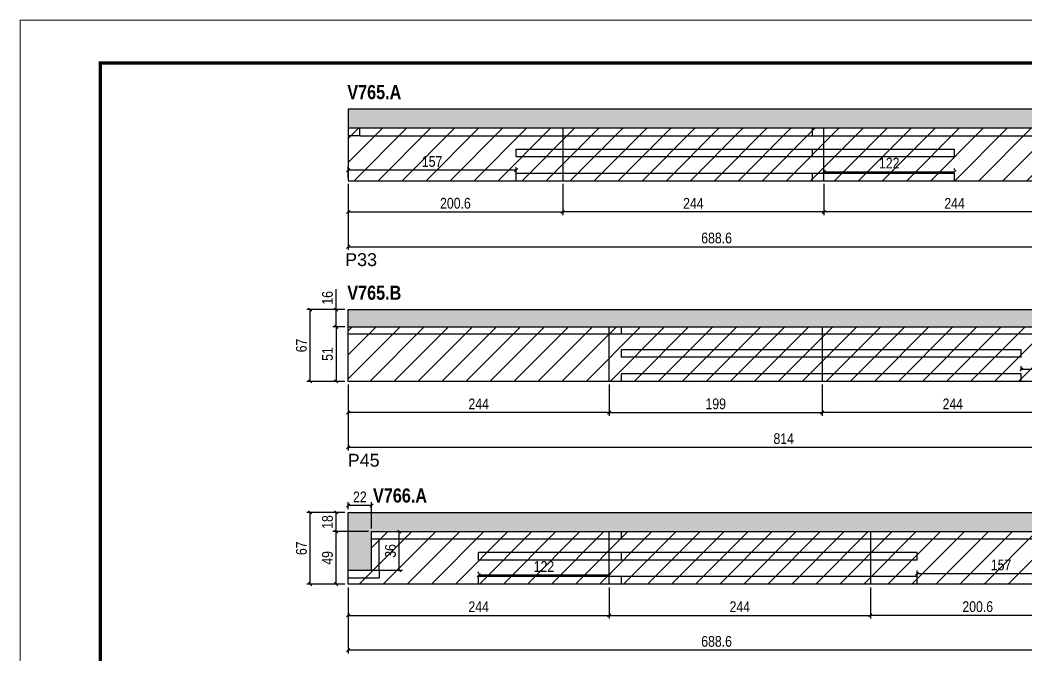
# Model space of a CAD drawing. Extents: x 3309 to 9563, y -2522 to 14608.
# Drawn here: x 4908 to 5848, y 10569 to 11162 of the extents above; entities that cross this region are included whole.
import ezdxf

# ---------------------------------------------------------------- set-up
doc = ezdxf.new("R2010")
doc.units = 0
doc.linetypes.add('DASHED', pattern=[0.75, 0.5, -0.25])
for name, color, linetype in [('5', 5, 'Continuous'), ('COTA', 241, 'Continuous'), ('NOMENCLATURA', 7, 'Continuous'), ('Painéis', 200, 'Continuous'), ('SARR_2.2x7', 40, 'Continuous')]:
    doc.layers.add(name, color=color, linetype=linetype)
for name, color, linetype, lineweight in [('Folhas', 255, 'Continuous', 9), ('Hachura', 251, 'Continuous', 9), ('SARRAFO DE PRESSAO', 251, 'DASHED', 9)]:
    doc.layers.add(name, color=color, linetype=linetype, lineweight=lineweight)
doc.styles.add('COTA TECNICA', font='techl___.ttf', dxfattribs={"height": 10})
doc.styles.get("Standard").update_dxf_attribs({"font": 'arial.ttf'})
doc.styles.add('TECNICA', font='techb___.ttf', dxfattribs={"height": 10})
doc.dimstyles.new('PAINEL', dxfattribs={"dimtxt": 10, "dimasz": 3, "dimexe": 3, "dimexo": 3, "dimgap": 3, "dimtad": 1, "dimdec": 1, "dimzin": 12, "dimdsep": 46, "dimtxsty": 'COTA TECNICA', "dimblk1": 'OBLIQUE', "dimblk2": 'OBLIQUE', "dimsah": 1, "dimcen": 0.9, "dimclrd": 4, "dimclre": 4, "dimclrt": 240, "dimadec": 1, "dimazin": 3, "dimtfac": 1, "dimtdec": 1, "dimtmove": 0, "dimatfit": 3, "dimfxl": 1, "dimtolj": 1, "dimtzin": 12, "dimarcsym": 0})

# ---------------------------------------------------------------- blocks, each defined once
blk = doc.blocks.new('9999999999')
at = {"layer": 'Folhas'}
blk.add_lwpolyline([(98138.98, 34190.21), (99623.98, 34190.21), (99623.98, 35240.21), (98138.98, 35240.21)], close=True, dxfattribs=at)
at = {"layer": 'Folhas', "color": 30, "const_width": 3}
blk.add_lwpolyline([(98213.98, 34230.21), (99583.98, 34230.21), (99583.98, 35200.21), (98213.98, 35200.21)], close=True, dxfattribs=at)
blk = doc.blocks.new('_Oblique')
at = {"color": 0, "linetype": 'ByBlock', "lineweight": -2}
blk.add_line((-0.5, -0.5), (0.5, 0.5), dxfattribs=at)
blk = doc.blocks.new('*D2036')
at = {"layer": 'COTA', "color": 4, "lineweight": -2, "transparency": 16777216}
for p, q in [((5214.3, 11009.11), (5214.3, 10947.45)), ((5902.9, 11009.11), (5902.9, 10947.45)), ((5214.3, 10950.45), (5902.9, 10950.45))]:
    blk.add_line(p, q, dxfattribs=at)
at = {"layer": 'Defpoints', "color": 0, "transparency": 16777216}
for p in [(5214.3, 11012.11), (5902.9, 11012.11), (5902.9, 10950.45)]:
    blk.add_point(p, dxfattribs=at)
at = {"layer": 'COTA', "color": 4, "lineweight": -2, "transparency": 16777216, "xscale": 3, "yscale": 3, "zscale": 3, "rotation": 180}
blk.add_blockref('_Oblique', (5214.3, 10950.45), dxfattribs=at)
at = {"layer": 'COTA', "color": 4, "lineweight": -2, "transparency": 16777216, "xscale": 3, "yscale": 3, "zscale": 3}
blk.add_blockref('_Oblique', (5902.9, 10950.45), dxfattribs=at)
at = {"layer": 'COTA', "color": 240, "transparency": 16777216, "insert": (5558.6, 10958.57), "char_height": 10, "attachment_point": 5, "style": 'COTA TECNICA'}
blk.add_mtext('\\A1;688.6', dxfattribs=at)
blk = doc.blocks.new('*D2037')
at = {"layer": 'COTA', "color": 4, "lineweight": -2, "transparency": 16777216}
for p, q in [((5214.3, 11009.11), (5214.3, 10979.93)), ((5414.9, 11009.11), (5414.9, 10979.93)), ((5214.3, 10982.93), (5414.9, 10982.93))]:
    blk.add_line(p, q, dxfattribs=at)
at = {"layer": 'Defpoints', "color": 0, "transparency": 16777216}
for p in [(5214.3, 11012.11), (5414.9, 11012.11), (5414.9, 10982.93)]:
    blk.add_point(p, dxfattribs=at)
at = {"layer": 'COTA', "color": 4, "lineweight": -2, "transparency": 16777216, "xscale": 3, "yscale": 3, "zscale": 3, "rotation": 180}
blk.add_blockref('_Oblique', (5214.3, 10982.93), dxfattribs=at)
at = {"layer": 'COTA', "color": 4, "lineweight": -2, "transparency": 16777216, "xscale": 3, "yscale": 3, "zscale": 3}
blk.add_blockref('_Oblique', (5414.9, 10982.93), dxfattribs=at)
at = {"layer": 'COTA', "color": 240, "transparency": 16777216, "insert": (5314.6, 10991.04), "char_height": 10, "attachment_point": 5, "style": 'COTA TECNICA'}
blk.add_mtext('\\A1;200.6', dxfattribs=at)
blk = doc.blocks.new('*D2041')
at = {"layer": 'COTA', "color": 4, "lineweight": -2, "transparency": 16777216}
for p, q in [((5414.9, 11009.11), (5414.9, 10979.93)), ((5658.9, 11009.11), (5658.9, 10979.93)), ((5658.9, 10982.93), (5414.9, 10982.93))]:
    blk.add_line(p, q, dxfattribs=at)
at = {"layer": 'Defpoints', "color": 0, "transparency": 16777216}
for p in [(5414.9, 11012.11), (5658.9, 11012.11), (5414.9, 10982.93)]:
    blk.add_point(p, dxfattribs=at)
at = {"layer": 'COTA', "color": 4, "lineweight": -2, "transparency": 16777216, "xscale": 3, "yscale": 3, "zscale": 3, "rotation": 180}
blk.add_blockref('_Oblique', (5414.9, 10982.93), dxfattribs=at)
at = {"layer": 'COTA', "color": 4, "lineweight": -2, "transparency": 16777216, "xscale": 3, "yscale": 3, "zscale": 3}
blk.add_blockref('_Oblique', (5658.9, 10982.93), dxfattribs=at)
at = {"layer": 'COTA', "color": 240, "transparency": 16777216, "insert": (5536.9, 10991.01), "char_height": 10, "attachment_point": 5, "style": 'COTA TECNICA'}
blk.add_mtext('\\A1;244', dxfattribs=at)
blk = doc.blocks.new('*D2002')
at = {"layer": 'COTA', "color": 4, "lineweight": -2, "transparency": 16777216}
for p, q in [((5658.9, 11009.11), (5658.9, 10979.93)), ((5902.9, 11009.11), (5902.9, 10979.93)), ((5902.9, 10982.93), (5658.9, 10982.93))]:
    blk.add_line(p, q, dxfattribs=at)
at = {"layer": 'Defpoints', "color": 0, "transparency": 16777216}
for p in [(5658.9, 11012.11), (5902.9, 11012.11), (5658.9, 10982.93)]:
    blk.add_point(p, dxfattribs=at)
at = {"layer": 'COTA', "color": 4, "lineweight": -2, "transparency": 16777216, "xscale": 3, "yscale": 3, "zscale": 3, "rotation": 180}
blk.add_blockref('_Oblique', (5658.9, 10982.93), dxfattribs=at)
at = {"layer": 'COTA', "color": 4, "lineweight": -2, "transparency": 16777216, "xscale": 3, "yscale": 3, "zscale": 3}
blk.add_blockref('_Oblique', (5902.9, 10982.93), dxfattribs=at)
at = {"layer": 'COTA', "color": 240, "transparency": 16777216, "insert": (5780.9, 10991.01), "char_height": 10, "attachment_point": 5, "style": 'COTA TECNICA'}
blk.add_mtext('\\A1;244', dxfattribs=at)
blk = doc.blocks.new('*D2042')
at = {"layer": 'COTA', "color": 4, "lineweight": -2, "transparency": 16777216}
for p, q in [((5214.3, 11015.11), (5214.3, 11024.91)), ((5371.3, 11015.11), (5371.3, 11024.91)), ((5371.3, 11021.91), (5214.3, 11021.91))]:
    blk.add_line(p, q, dxfattribs=at)
at = {"layer": 'Defpoints', "color": 0, "transparency": 16777216}
for p in [(5214.3, 11021.91), (5214.3, 11012.11), (5371.3, 11012.11)]:
    blk.add_point(p, dxfattribs=at)
at = {"layer": 'COTA', "color": 4, "lineweight": -2, "transparency": 16777216, "xscale": 3, "yscale": 3, "zscale": 3, "rotation": 180}
blk.add_blockref('_Oblique', (5214.3, 11021.91), dxfattribs=at)
at = {"layer": 'COTA', "color": 4, "lineweight": -2, "transparency": 16777216, "xscale": 3, "yscale": 3, "zscale": 3}
blk.add_blockref('_Oblique', (5371.3, 11021.91), dxfattribs=at)
at = {"layer": 'COTA', "color": 240, "transparency": 16777216, "insert": (5292.8, 11030.02), "char_height": 10, "attachment_point": 5, "style": 'COTA TECNICA'}
blk.add_mtext('\\A1;157', dxfattribs=at)
blk = doc.blocks.new('*D2045')
at = {"layer": 'COTA', "color": 4, "lineweight": -2, "transparency": 16777216}
for p, q in [((5658.9, 11022.11), (5658.9, 11023.51)), ((5780.9, 11022.11), (5780.9, 11023.51)), ((5658.9, 11020.51), (5780.9, 11020.51))]:
    blk.add_line(p, q, dxfattribs=at)
at = {"layer": 'Defpoints', "color": 0, "transparency": 16777216}
for p in [(5658.9, 11019.11), (5780.9, 11020.51), (5780.9, 11019.11)]:
    blk.add_point(p, dxfattribs=at)
at = {"layer": 'COTA', "color": 4, "lineweight": -2, "transparency": 16777216, "xscale": 3, "yscale": 3, "zscale": 3, "rotation": 180}
blk.add_blockref('_Oblique', (5658.9, 11020.51), dxfattribs=at)
at = {"layer": 'COTA', "color": 4, "lineweight": -2, "transparency": 16777216, "xscale": 3, "yscale": 3, "zscale": 3}
blk.add_blockref('_Oblique', (5780.9, 11020.51), dxfattribs=at)
at = {"layer": 'COTA', "color": 240, "transparency": 16777216, "insert": (5719.9, 11028.57), "char_height": 10, "attachment_point": 5, "style": 'COTA TECNICA'}
blk.add_mtext('\\A1;122', dxfattribs=at)
blk = doc.blocks.new('*D2046')
at = {"layer": 'COTA', "color": 4, "lineweight": -2, "transparency": 16777216}
for p, q in [((5214.3, 10821.75), (5214.3, 10760.08)), ((6028.3, 10821.75), (6028.3, 10760.08)), ((6028.3, 10763.08), (5214.3, 10763.08))]:
    blk.add_line(p, q, dxfattribs=at)
at = {"layer": 'Defpoints', "color": 0, "transparency": 16777216}
for p in [(5214.3, 10824.75), (6028.3, 10824.75), (5214.3, 10763.08)]:
    blk.add_point(p, dxfattribs=at)
at = {"layer": 'COTA', "color": 4, "lineweight": -2, "transparency": 16777216, "xscale": 3, "yscale": 3, "zscale": 3, "rotation": 180}
blk.add_blockref('_Oblique', (5214.3, 10763.08), dxfattribs=at)
at = {"layer": 'COTA', "color": 4, "lineweight": -2, "transparency": 16777216, "xscale": 3, "yscale": 3, "zscale": 3}
blk.add_blockref('_Oblique', (6028.3, 10763.08), dxfattribs=at)
at = {"layer": 'COTA', "color": 240, "transparency": 16777216, "insert": (5621.3, 10771.18), "char_height": 10, "attachment_point": 5, "style": 'COTA TECNICA'}
blk.add_mtext('\\A1;814', dxfattribs=at)
blk = doc.blocks.new('*D2047')
at = {"layer": 'COTA', "color": 4, "lineweight": -2, "transparency": 16777216}
for p, q in [((5657.3, 10821.75), (5657.3, 10792.57)), ((5901.3, 10821.75), (5901.3, 10792.57)), ((5901.3, 10795.57), (5657.3, 10795.57))]:
    blk.add_line(p, q, dxfattribs=at)
at = {"layer": 'Defpoints', "color": 0, "transparency": 16777216}
for p in [(5657.3, 10824.75), (5901.3, 10824.75), (5657.3, 10795.57)]:
    blk.add_point(p, dxfattribs=at)
at = {"layer": 'COTA', "color": 4, "lineweight": -2, "transparency": 16777216, "xscale": 3, "yscale": 3, "zscale": 3, "rotation": 180}
blk.add_blockref('_Oblique', (5657.3, 10795.57), dxfattribs=at)
at = {"layer": 'COTA', "color": 4, "lineweight": -2, "transparency": 16777216, "xscale": 3, "yscale": 3, "zscale": 3}
blk.add_blockref('_Oblique', (5901.3, 10795.57), dxfattribs=at)
at = {"layer": 'COTA', "color": 240, "transparency": 16777216, "insert": (5779.3, 10803.64), "char_height": 10, "attachment_point": 5, "style": 'COTA TECNICA'}
blk.add_mtext('\\A1;244', dxfattribs=at)
blk = doc.blocks.new('*D2003')
at = {"layer": 'COTA', "color": 4, "lineweight": -2, "transparency": 16777216}
for p, q in [((5214.3, 10821.75), (5214.3, 10792.57)), ((5458.3, 10821.75), (5458.3, 10792.57)), ((5458.3, 10795.57), (5214.3, 10795.57))]:
    blk.add_line(p, q, dxfattribs=at)
at = {"layer": 'Defpoints', "color": 0, "transparency": 16777216}
for p in [(5214.3, 10824.75), (5458.3, 10824.75), (5214.3, 10795.57)]:
    blk.add_point(p, dxfattribs=at)
at = {"layer": 'COTA', "color": 4, "lineweight": -2, "transparency": 16777216, "xscale": 3, "yscale": 3, "zscale": 3, "rotation": 180}
blk.add_blockref('_Oblique', (5214.3, 10795.57), dxfattribs=at)
at = {"layer": 'COTA', "color": 4, "lineweight": -2, "transparency": 16777216, "xscale": 3, "yscale": 3, "zscale": 3}
blk.add_blockref('_Oblique', (5458.3, 10795.57), dxfattribs=at)
at = {"layer": 'COTA', "color": 240, "transparency": 16777216, "insert": (5336.3, 10803.64), "char_height": 10, "attachment_point": 5, "style": 'COTA TECNICA'}
blk.add_mtext('\\A1;244', dxfattribs=at)
blk = doc.blocks.new('*D2048')
at = {"layer": 'COTA', "color": 4, "lineweight": -2, "transparency": 16777216}
for p, q in [((5211.3, 10875.75), (5200.19, 10875.75)), ((5203.19, 10875.75), (5203.19, 10824.75)), ((5211.3, 10824.75), (5200.19, 10824.75))]:
    blk.add_line(p, q, dxfattribs=at)
at = {"layer": 'Defpoints', "color": 0, "transparency": 16777216}
for p in [(5214.3, 10875.75), (5203.19, 10824.75), (5214.3, 10824.75)]:
    blk.add_point(p, dxfattribs=at)
at = {"layer": 'COTA', "color": 4, "lineweight": -2, "transparency": 16777216, "xscale": 3, "yscale": 3, "zscale": 3}
for p, rotation in [((5203.19, 10875.75), 90), ((5203.19, 10824.75), 270)]:
    blk.add_blockref('_Oblique', p, dxfattribs=dict(at, rotation=rotation))
at = {"layer": 'COTA', "color": 240, "transparency": 16777216, "insert": (5195.08, 10850.25), "char_height": 10, "attachment_point": 5, "rotation": 90, "style": 'COTA TECNICA'}
blk.add_mtext('\\A1;51', dxfattribs=at)
blk = doc.blocks.new('*D2049')
at = {"layer": 'COTA', "color": 4, "lineweight": -2, "transparency": 16777216}
for p, q in [((5203.19, 10891.75), (5203.19, 10910.76)), ((5211.3, 10891.75), (5200.19, 10891.75)), ((5203.19, 10875.75), (5203.19, 10891.75)), ((5211.3, 10875.75), (5200.19, 10875.75))]:
    blk.add_line(p, q, dxfattribs=at)
at = {"layer": 'Defpoints', "color": 0, "transparency": 16777216}
for p in [(5203.19, 10891.75), (5214.3, 10891.75), (5214.3, 10875.75)]:
    blk.add_point(p, dxfattribs=at)
at = {"layer": 'COTA', "color": 4, "lineweight": -2, "transparency": 16777216, "xscale": 3, "yscale": 3, "zscale": 3}
for p, rotation in [((5203.19, 10891.75), 90), ((5203.19, 10875.75), 270)]:
    blk.add_blockref('_Oblique', p, dxfattribs=dict(at, rotation=rotation))
at = {"layer": 'COTA', "color": 240, "transparency": 16777216, "insert": (5195.08, 10902.75), "char_height": 10, "attachment_point": 5, "rotation": 90, "style": 'COTA TECNICA'}
blk.add_mtext('\\A1;16', dxfattribs=at)
blk = doc.blocks.new('*D2050')
at = {"layer": 'COTA', "color": 4, "lineweight": -2, "transparency": 16777216}
for p, q in [((5211.3, 10891.75), (5175.83, 10891.75)), ((5178.83, 10824.75), (5178.83, 10891.75)), ((5211.3, 10824.75), (5175.83, 10824.75))]:
    blk.add_line(p, q, dxfattribs=at)
at = {"layer": 'Defpoints', "color": 0, "transparency": 16777216}
for p in [(5178.83, 10891.75), (5214.3, 10891.75), (5214.3, 10824.75)]:
    blk.add_point(p, dxfattribs=at)
at = {"layer": 'COTA', "color": 4, "lineweight": -2, "transparency": 16777216, "xscale": 3, "yscale": 3, "zscale": 3}
for p, rotation in [((5178.83, 10891.75), 90), ((5178.83, 10824.75), 270)]:
    blk.add_blockref('_Oblique', p, dxfattribs=dict(at, rotation=rotation))
at = {"layer": 'COTA', "color": 240, "transparency": 16777216, "insert": (5170.73, 10858.25), "char_height": 10, "attachment_point": 5, "rotation": 90, "style": 'COTA TECNICA'}
blk.add_mtext('\\A1;67', dxfattribs=at)
blk = doc.blocks.new('*D2051')
at = {"layer": 'COTA', "color": 4, "lineweight": -2, "transparency": 16777216}
for p, q in [((5843.3, 10834.75), (5843.3, 10838.83)), ((5901.3, 10835.83), (5843.3, 10835.83)), ((5901.3, 10827.75), (5901.3, 10838.83))]:
    blk.add_line(p, q, dxfattribs=at)
at = {"layer": 'Defpoints', "color": 0, "transparency": 16777216}
for p in [(5843.3, 10835.83), (5843.3, 10831.75), (5901.3, 10824.75)]:
    blk.add_point(p, dxfattribs=at)
at = {"layer": 'COTA', "color": 4, "lineweight": -2, "transparency": 16777216, "xscale": 3, "yscale": 3, "zscale": 3, "rotation": 180}
blk.add_blockref('_Oblique', (5843.3, 10835.83), dxfattribs=at)
at = {"layer": 'COTA', "color": 4, "lineweight": -2, "transparency": 16777216, "xscale": 3, "yscale": 3, "zscale": 3}
blk.add_blockref('_Oblique', (5901.3, 10835.83), dxfattribs=at)
at = {"layer": 'COTA', "color": 240, "transparency": 16777216, "insert": (5872.3, 10843.96), "char_height": 10, "attachment_point": 5, "style": 'COTA TECNICA'}
blk.add_mtext('\\A1;58', dxfattribs=at)
blk = doc.blocks.new('*D2052')
at = {"layer": 'COTA', "color": 4, "lineweight": -2, "transparency": 16777216}
for p, q in [((5458.3, 10821.75), (5458.3, 10792.57)), ((5657.3, 10821.75), (5657.3, 10792.57)), ((5458.3, 10795.57), (5657.3, 10795.57))]:
    blk.add_line(p, q, dxfattribs=at)
at = {"layer": 'Defpoints', "color": 0, "transparency": 16777216}
for p in [(5458.3, 10824.75), (5657.3, 10824.75), (5657.3, 10795.57)]:
    blk.add_point(p, dxfattribs=at)
at = {"layer": 'COTA', "color": 4, "lineweight": -2, "transparency": 16777216, "xscale": 3, "yscale": 3, "zscale": 3, "rotation": 180}
blk.add_blockref('_Oblique', (5458.3, 10795.57), dxfattribs=at)
at = {"layer": 'COTA', "color": 4, "lineweight": -2, "transparency": 16777216, "xscale": 3, "yscale": 3, "zscale": 3}
blk.add_blockref('_Oblique', (5657.3, 10795.57), dxfattribs=at)
at = {"layer": 'COTA', "color": 240, "transparency": 16777216, "insert": (5557.8, 10803.66), "char_height": 10, "attachment_point": 5, "style": 'COTA TECNICA'}
blk.add_mtext('\\A1;199', dxfattribs=at)
blk = doc.blocks.new('*D2054')
at = {"layer": 'COTA', "color": 4, "lineweight": -2, "transparency": 16777216}
for p, q in [((5214.3, 10632.35), (5214.3, 10570.68)), ((5902.9, 10632.35), (5902.9, 10570.68)), ((5902.9, 10573.68), (5214.3, 10573.68))]:
    blk.add_line(p, q, dxfattribs=at)
at = {"layer": 'Defpoints', "color": 0, "transparency": 16777216}
for p in [(5214.3, 10635.35), (5902.9, 10635.35), (5214.3, 10573.68)]:
    blk.add_point(p, dxfattribs=at)
at = {"layer": 'COTA', "color": 4, "lineweight": -2, "transparency": 16777216, "xscale": 3, "yscale": 3, "zscale": 3, "rotation": 180}
blk.add_blockref('_Oblique', (5214.3, 10573.68), dxfattribs=at)
at = {"layer": 'COTA', "color": 4, "lineweight": -2, "transparency": 16777216, "xscale": 3, "yscale": 3, "zscale": 3}
blk.add_blockref('_Oblique', (5902.9, 10573.68), dxfattribs=at)
at = {"layer": 'COTA', "color": 240, "transparency": 16777216, "insert": (5558.6, 10581.81), "char_height": 10, "attachment_point": 5, "style": 'COTA TECNICA'}
blk.add_mtext('\\A1;688.6', dxfattribs=at)
blk = doc.blocks.new('*D2006')
at = {"layer": 'COTA', "color": 4, "lineweight": -2, "transparency": 16777216}
for p, q in [((5702.3, 10632.35), (5702.3, 10603.17)), ((5902.9, 10632.35), (5902.9, 10603.17)), ((5902.9, 10606.17), (5702.3, 10606.17))]:
    blk.add_line(p, q, dxfattribs=at)
at = {"layer": 'Defpoints', "color": 0, "transparency": 16777216}
for p in [(5702.3, 10635.35), (5902.9, 10635.35), (5702.3, 10606.17)]:
    blk.add_point(p, dxfattribs=at)
at = {"layer": 'COTA', "color": 4, "lineweight": -2, "transparency": 16777216, "xscale": 3, "yscale": 3, "zscale": 3, "rotation": 180}
blk.add_blockref('_Oblique', (5702.3, 10606.17), dxfattribs=at)
at = {"layer": 'COTA', "color": 4, "lineweight": -2, "transparency": 16777216, "xscale": 3, "yscale": 3, "zscale": 3}
blk.add_blockref('_Oblique', (5902.9, 10606.17), dxfattribs=at)
at = {"layer": 'COTA', "color": 240, "transparency": 16777216, "insert": (5802.6, 10614.27), "char_height": 10, "attachment_point": 5, "style": 'COTA TECNICA'}
blk.add_mtext('\\A1;200.6', dxfattribs=at)
blk = doc.blocks.new('*D2007')
at = {"layer": 'COTA', "color": 4, "lineweight": -2, "transparency": 16777216}
for p, q in [((5458.3, 10632.35), (5458.3, 10603.17)), ((5702.3, 10632.35), (5702.3, 10603.17)), ((5458.3, 10606.17), (5702.3, 10606.17))]:
    blk.add_line(p, q, dxfattribs=at)
at = {"layer": 'Defpoints', "color": 0, "transparency": 16777216}
for p in [(5458.3, 10635.35), (5702.3, 10635.35), (5702.3, 10606.17)]:
    blk.add_point(p, dxfattribs=at)
at = {"layer": 'COTA', "color": 4, "lineweight": -2, "transparency": 16777216, "xscale": 3, "yscale": 3, "zscale": 3, "rotation": 180}
blk.add_blockref('_Oblique', (5458.3, 10606.17), dxfattribs=at)
at = {"layer": 'COTA', "color": 4, "lineweight": -2, "transparency": 16777216, "xscale": 3, "yscale": 3, "zscale": 3}
blk.add_blockref('_Oblique', (5702.3, 10606.17), dxfattribs=at)
at = {"layer": 'COTA', "color": 240, "transparency": 16777216, "insert": (5580.3, 10614.24), "char_height": 10, "attachment_point": 5, "style": 'COTA TECNICA'}
blk.add_mtext('\\A1;244', dxfattribs=at)
blk = doc.blocks.new('*D1995')
at = {"layer": 'COTA', "color": 4, "lineweight": -2, "transparency": 16777216}
for p, q in [((5214.3, 10632.35), (5214.3, 10603.17)), ((5458.3, 10632.35), (5458.3, 10603.17)), ((5214.3, 10606.17), (5458.3, 10606.17))]:
    blk.add_line(p, q, dxfattribs=at)
at = {"layer": 'Defpoints', "color": 0, "transparency": 16777216}
for p in [(5214.3, 10635.35), (5458.3, 10635.35), (5458.3, 10606.17)]:
    blk.add_point(p, dxfattribs=at)
at = {"layer": 'COTA', "color": 4, "lineweight": -2, "transparency": 16777216, "xscale": 3, "yscale": 3, "zscale": 3, "rotation": 180}
blk.add_blockref('_Oblique', (5214.3, 10606.17), dxfattribs=at)
at = {"layer": 'COTA', "color": 4, "lineweight": -2, "transparency": 16777216, "xscale": 3, "yscale": 3, "zscale": 3}
blk.add_blockref('_Oblique', (5458.3, 10606.17), dxfattribs=at)
at = {"layer": 'COTA', "color": 240, "transparency": 16777216, "insert": (5336.3, 10614.24), "char_height": 10, "attachment_point": 5, "style": 'COTA TECNICA'}
blk.add_mtext('\\A1;244', dxfattribs=at)
blk = doc.blocks.new('*D2008')
at = {"layer": 'COTA', "color": 4, "lineweight": -2, "transparency": 16777216}
for p, q in [((5745.9, 10638.35), (5745.9, 10648.15)), ((5902.9, 10638.35), (5902.9, 10648.15)), ((5745.9, 10645.15), (5902.9, 10645.15))]:
    blk.add_line(p, q, dxfattribs=at)
at = {"layer": 'Defpoints', "color": 0, "transparency": 16777216}
for p in [(5902.9, 10645.15), (5745.9, 10635.35), (5902.9, 10635.35)]:
    blk.add_point(p, dxfattribs=at)
at = {"layer": 'COTA', "color": 4, "lineweight": -2, "transparency": 16777216, "xscale": 3, "yscale": 3, "zscale": 3, "rotation": 180}
blk.add_blockref('_Oblique', (5745.9, 10645.15), dxfattribs=at)
at = {"layer": 'COTA', "color": 4, "lineweight": -2, "transparency": 16777216, "xscale": 3, "yscale": 3, "zscale": 3}
blk.add_blockref('_Oblique', (5902.9, 10645.15), dxfattribs=at)
at = {"layer": 'COTA', "color": 240, "transparency": 16777216, "insert": (5824.4, 10653.26), "char_height": 10, "attachment_point": 5, "style": 'COTA TECNICA'}
blk.add_mtext('\\A1;157', dxfattribs=at)
blk = doc.blocks.new('*D2009')
at = {"layer": 'COTA', "color": 4, "lineweight": -2, "transparency": 16777216}
for p, q in [((5239.3, 10684.35), (5265.16, 10684.35)), ((5262.16, 10648.35), (5262.16, 10684.35)), ((5239.3, 10648.35), (5265.16, 10648.35))]:
    blk.add_line(p, q, dxfattribs=at)
at = {"layer": 'Defpoints', "color": 0, "transparency": 16777216}
for p in [(5236.3, 10684.35), (5262.16, 10684.35), (5236.3, 10648.35)]:
    blk.add_point(p, dxfattribs=at)
at = {"layer": 'COTA', "color": 4, "lineweight": -2, "transparency": 16777216, "xscale": 3, "yscale": 3, "zscale": 3}
for p, rotation in [((5262.16, 10684.35), 90), ((5262.16, 10648.35), 270)]:
    blk.add_blockref('_Oblique', p, dxfattribs=dict(at, rotation=rotation))
at = {"layer": 'COTA', "color": 240, "transparency": 16777216, "insert": (5253.94, 10666.35), "char_height": 10, "attachment_point": 5, "rotation": 90, "style": 'COTA TECNICA'}
blk.add_mtext('\\A1;36', dxfattribs=at)
blk = doc.blocks.new('*D2010')
at = {"layer": 'COTA', "color": 4, "lineweight": -2, "transparency": 16777216}
for p, q in [((5214.3, 10705.35), (5214.3, 10711.76)), ((5236.3, 10708.76), (5214.3, 10708.76)), ((5236.3, 10687.35), (5236.3, 10711.76))]:
    blk.add_line(p, q, dxfattribs=at)
at = {"layer": 'Defpoints', "color": 0, "transparency": 16777216}
for p in [(5214.3, 10708.76), (5214.3, 10702.35), (5236.3, 10684.35)]:
    blk.add_point(p, dxfattribs=at)
at = {"layer": 'COTA', "color": 4, "lineweight": -2, "transparency": 16777216, "xscale": 3, "yscale": 3, "zscale": 3, "rotation": 180}
blk.add_blockref('_Oblique', (5214.3, 10708.76), dxfattribs=at)
at = {"layer": 'COTA', "color": 4, "lineweight": -2, "transparency": 16777216, "xscale": 3, "yscale": 3, "zscale": 3}
blk.add_blockref('_Oblique', (5236.3, 10708.76), dxfattribs=at)
at = {"layer": 'COTA', "color": 240, "transparency": 16777216, "insert": (5225.3, 10716.76), "char_height": 10, "attachment_point": 5, "style": 'COTA TECNICA'}
blk.add_mtext('\\A1;22', dxfattribs=at)
blk = doc.blocks.new('*D2011')
at = {"layer": 'COTA', "color": 4, "lineweight": -2, "transparency": 16777216}
for p, q in [((5336.3, 10645.35), (5336.3, 10646.74)), ((5458.3, 10643.74), (5336.3, 10643.74)), ((5458.3, 10645.35), (5458.3, 10646.74))]:
    blk.add_line(p, q, dxfattribs=at)
at = {"layer": 'Defpoints', "color": 0, "transparency": 16777216}
for p in [(5336.3, 10643.74), (5336.3, 10642.35), (5458.3, 10642.35)]:
    blk.add_point(p, dxfattribs=at)
at = {"layer": 'COTA', "color": 4, "lineweight": -2, "transparency": 16777216, "xscale": 3, "yscale": 3, "zscale": 3, "rotation": 180}
blk.add_blockref('_Oblique', (5336.3, 10643.74), dxfattribs=at)
at = {"layer": 'COTA', "color": 4, "lineweight": -2, "transparency": 16777216, "xscale": 3, "yscale": 3, "zscale": 3}
blk.add_blockref('_Oblique', (5458.3, 10643.74), dxfattribs=at)
at = {"layer": 'COTA', "color": 240, "transparency": 16777216, "insert": (5397.3, 10651.8), "char_height": 10, "attachment_point": 5, "style": 'COTA TECNICA'}
blk.add_mtext('\\A1;122', dxfattribs=at)
blk = doc.blocks.new('*D2012')
at = {"layer": 'COTA', "color": 4, "lineweight": -2, "transparency": 16777216}
for p, q in [((5233.3, 10684.35), (5200.19, 10684.35)), ((5203.19, 10635.35), (5203.19, 10684.35)), ((5211.3, 10635.35), (5200.19, 10635.35))]:
    blk.add_line(p, q, dxfattribs=at)
at = {"layer": 'Defpoints', "color": 0, "transparency": 16777216}
for p in [(5203.19, 10684.35), (5236.3, 10684.35), (5214.3, 10635.35)]:
    blk.add_point(p, dxfattribs=at)
at = {"layer": 'COTA', "color": 4, "lineweight": -2, "transparency": 16777216, "xscale": 3, "yscale": 3, "zscale": 3}
for p, rotation in [((5203.19, 10684.35), 90), ((5203.19, 10635.35), 270)]:
    blk.add_blockref('_Oblique', p, dxfattribs=dict(at, rotation=rotation))
at = {"layer": 'COTA', "color": 240, "transparency": 16777216, "insert": (5195.08, 10659.85), "char_height": 10, "attachment_point": 5, "rotation": 90, "style": 'COTA TECNICA'}
blk.add_mtext('\\A1;49', dxfattribs=at)
blk = doc.blocks.new('*D2013')
at = {"layer": 'COTA', "color": 4, "lineweight": -2, "transparency": 16777216}
for p, q in [((5211.3, 10702.35), (5200.19, 10702.35)), ((5203.19, 10684.35), (5203.19, 10702.35)), ((5233.3, 10684.35), (5200.19, 10684.35))]:
    blk.add_line(p, q, dxfattribs=at)
at = {"layer": 'Defpoints', "color": 0, "transparency": 16777216}
for p in [(5203.19, 10702.35), (5214.3, 10702.35), (5236.3, 10684.35)]:
    blk.add_point(p, dxfattribs=at)
at = {"layer": 'COTA', "color": 4, "lineweight": -2, "transparency": 16777216, "xscale": 3, "yscale": 3, "zscale": 3}
for p, rotation in [((5203.19, 10702.35), 90), ((5203.19, 10684.35), 270)]:
    blk.add_blockref('_Oblique', p, dxfattribs=dict(at, rotation=rotation))
at = {"layer": 'COTA', "color": 240, "transparency": 16777216, "insert": (5195.09, 10693.35), "char_height": 10, "attachment_point": 5, "rotation": 90, "style": 'COTA TECNICA'}
blk.add_mtext('\\A1;18', dxfattribs=at)
blk = doc.blocks.new('*D2014')
at = {"layer": 'COTA', "color": 4, "lineweight": -2, "transparency": 16777216}
for p, q in [((5211.3, 10702.35), (5175.83, 10702.35)), ((5178.83, 10635.35), (5178.83, 10702.35)), ((5211.3, 10635.35), (5175.83, 10635.35))]:
    blk.add_line(p, q, dxfattribs=at)
at = {"layer": 'Defpoints', "color": 0, "transparency": 16777216}
for p in [(5178.83, 10702.35), (5214.3, 10702.35), (5214.3, 10635.35)]:
    blk.add_point(p, dxfattribs=at)
at = {"layer": 'COTA', "color": 4, "lineweight": -2, "transparency": 16777216, "xscale": 3, "yscale": 3, "zscale": 3}
for p, rotation in [((5178.83, 10702.35), 90), ((5178.83, 10635.35), 270)]:
    blk.add_blockref('_Oblique', p, dxfattribs=dict(at, rotation=rotation))
at = {"layer": 'COTA', "color": 240, "transparency": 16777216, "insert": (5170.73, 10668.85), "char_height": 10, "attachment_point": 5, "rotation": 90, "style": 'COTA TECNICA'}
blk.add_mtext('\\A1;67', dxfattribs=at)

msp = doc.modelspace()

# ---------------------------------------------------------------- hatches: boundary and pattern name
at = {"layer": 'COTA'}
h = msp.add_hatch(dxfattribs=at)
h.set_pattern_fill('AR-CONC', color=256, scale=0.03)
h.set_pattern_definition([(50, (148.4757, 0), (5.46554, -0.4781726), [0.5715, -6.2865]), (355, (148.476, 0), (-1.0573026, 5.7317054), [0.4572, -5.0292175]), (100.451445, (148.931, -0.04), (4.4082374, 5.2535326), [0.4857003, -5.3427073]), (46.1842, (148.476, 1.524), (8.1323712, -1.26127), [0.85725, -9.42975]), (96.63556, (149.1534, 1.419), (7.122124, 7.4227837), [0.7285507, -8.014068]), (351.18415, (148.476, 1.524), (7.122124, 7.422784), [0.685799, -7.543792]), (21, (149.2377, 1.143), (4.5484317, -3.067956), [0.5715, -6.2865]), (326, (149.238, 1.143), (1.8540609, 5.525639), [0.4572, -5.0292]), (71.451445, (149.617, 0.8873), (6.4024926, 2.457683), [0.4857003, -5.3426981]), (37.5, (148.4757, 0), (0.0926581, 2.53665117), [0, -4.96824, 0, -5.1054, 0, -5.04825]), (7.5, (148.4757, 0), (2.0045899, 3.00541724), [0, -2.91084, 0, -4.85394, 0, -1.92405]), (327.5, (146.7765, 0), (4.06771786, -0.17186232), [0, -1.905, 0, -5.9436, 0, -7.8867]), (317.5, (146.0145, 0), (4.4438754, 0.7627947), [0, -2.4765, 0, -3.94716, 0, -5.6007])])
h.paths.add_polyline_path([(5214.3, 11079.11), (5214.3, 11061.11), (5880.9, 11061.11), (5880.9, 11025.11), (5902.9, 11025.11), (5902.9, 11079.11)])
h = msp.add_hatch(dxfattribs=at)
h.set_pattern_fill('AR-CONC', color=256, scale=0.03)
h.set_pattern_definition([(50, (-1485.632, 22.0856), (5.46554, -0.4781726), [0.5715, -6.2865]), (355, (-1485.632, 22.0856), (-1.0573026, 5.7317054), [0.4572, -5.0292175]), (100.451445, (-1485.1767, 22.046), (4.4082374, 5.2535326), [0.4857003, -5.3427073]), (46.1842, (-1485.632, 23.6096), (8.1323712, -1.26127), [0.85725, -9.42975]), (96.63556, (-1484.9544, 23.5045), (7.122124, 7.4227837), [0.7285507, -8.014068]), (351.18415, (-1485.632, 23.61), (7.122124, 7.422784), [0.685799, -7.543792]), (21, (-1484.87, 23.2286), (4.5484317, -3.067956), [0.5715, -6.2865]), (326, (-1484.87, 23.2286), (1.8540609, 5.525639), [0.4572, -5.0292]), (71.451445, (-1484.491, 22.973), (6.4024926, 2.457683), [0.4857003, -5.3426981]), (37.5, (-1485.6321, 22.0856), (0.0926581, 2.53665117), [0, -4.96824, 0, -5.1054, 0, -5.04825]), (7.5, (-1485.632, 22.0856), (2.0045899, 3.00541724), [0, -2.91084, 0, -4.85394, 0, -1.92405]), (327.5, (-1487.3314, 22.0856), (4.06771786, -0.17186232), [0, -1.905, 0, -5.9436, 0, -7.8867]), (317.5, (-1488.0934, 22.0856), (4.4438754, 0.7627947), [0, -2.4765, 0, -3.94716, 0, -5.6007])])
h.paths.add_polyline_path([(6028.3, 10875.75), (6028.3, 10891.75), (5214.3, 10891.75), (5214.3, 10875.75)])
h = msp.add_hatch(dxfattribs=at)
h.set_pattern_fill('AR-CONC', color=256, scale=0.03)
h.set_pattern_definition([(50, (148.4757, -376.764), (5.46554, -0.4781726), [0.5715, -6.2865]), (355, (148.476, -376.764), (-1.0573026, 5.7317054), [0.4572, -5.0292175]), (100.451445, (148.931, -376.804), (4.4082374, 5.2535326), [0.4857003, -5.3427073]), (46.1842, (148.476, -375.24), (8.1323712, -1.26127), [0.85725, -9.42975]), (96.63556, (149.1534, -375.345), (7.122124, 7.4227837), [0.7285507, -8.014068]), (351.18415, (148.476, -375.24), (7.122124, 7.422784), [0.685799, -7.543792]), (21, (149.2377, -375.621), (4.5484317, -3.067956), [0.5715, -6.2865]), (326, (149.238, -375.621), (1.8540609, 5.525639), [0.4572, -5.0292]), (71.451445, (149.617, -375.8766), (6.4024926, 2.457683), [0.4857003, -5.3426981]), (37.5, (148.4757, -376.764), (0.0926581, 2.53665117), [0, -4.96824, 0, -5.1054, 0, -5.04825]), (7.5, (148.4757, -376.764), (2.0045899, 3.00541724), [0, -2.91084, 0, -4.85394, 0, -1.92405]), (327.5, (146.7765, -376.764), (4.06771786, -0.17186232), [0, -1.905, 0, -5.9436, 0, -7.8867]), (317.5, (146.0145, -376.764), (4.4438754, 0.7627947), [0, -2.4765, 0, -3.94716, 0, -5.6007])])
h.paths.add_polyline_path([(5214.3, 10702.35), (5214.3, 10648.35), (5236.3, 10648.35), (5236.3, 10684.35), (5902.9, 10684.35), (5902.9, 10702.35)])
at = {"layer": 'Hachura', "linetype": 'ByBlock'}
h = msp.add_hatch(dxfattribs=at)
h.set_pattern_fill('ANSI31', color=256, scale=5)
h.paths.add_polyline_path([(5414.9, 11061.11), (5214.3, 11061.11), (5214.3, 11012.11), (5414.9, 11012.11)])
h.paths.add_polyline_path([(5658.9, 11061.11), (5414.9, 11061.11), (5414.9, 11012.11), (5658.9, 11012.11)])
h.paths.add_polyline_path([(5880.9, 11061.11), (5658.9, 11061.11), (5658.9, 11012.11), (5902.9, 11012.11), (5902.9, 11025.11), (5880.9, 11025.11)])
h.paths.add_polyline_path([(6028.3, 10875.75), (5901.3, 10875.75), (5901.3, 10824.75), (6028.3, 10824.75)])
h.paths.add_polyline_path([(5901.3, 10875.75), (5657.3, 10875.75), (5657.3, 10824.75), (5901.3, 10824.75)])
h.paths.add_polyline_path([(5657.3, 10875.75), (5458.3, 10875.75), (5458.3, 10824.75), (5657.3, 10824.75)])
h.paths.add_polyline_path([(5458.3, 10875.75), (5214.3, 10875.75), (5214.3, 10824.75), (5458.3, 10824.75)])
h.paths.add_polyline_path([(5458.3, 10684.35), (5236.3, 10684.35), (5236.3, 10648.35), (5214.3, 10648.35), (5214.3, 10635.35), (5458.3, 10635.35)])
h.paths.add_polyline_path([(5702.3, 10684.35), (5458.3, 10684.35), (5458.3, 10635.35), (5702.3, 10635.35)])
h.paths.add_polyline_path([(5902.9, 10684.35), (5702.3, 10684.35), (5702.3, 10635.35), (5902.9, 10635.35)])
h.paths.add_polyline_path([(6028.3, 10497.74), (5784.3, 10497.74), (5784.3, 10446.74), (6028.3, 10446.74)])
h.paths.add_polyline_path([(5784.3, 10497.74), (5585.3, 10497.74), (5585.3, 10446.74), (5784.3, 10446.74)])
h.paths.add_polyline_path([(5585.3, 10497.74), (5341.3, 10497.74), (5341.3, 10446.74), (5585.3, 10446.74)])
h.paths.add_polyline_path([(5341.3, 10497.74), (5214.3, 10497.74), (5214.3, 10446.74), (5341.3, 10446.74)])

# ---------------------------------------------------------------- linework, layer by layer
at = {"layer": 'COTA'}
for p, q in [((5902.9, 11079.11), (5214.3, 11079.11)), ((5214.3, 11079.11), (5214.3, 11061.11)), ((5647.9, 11061.11), (5647.9, 11054.11)), ((5647.9, 11041.61), (5647.9, 11034.61)), ((5647.9, 11019.11), (5647.9, 11012.11)), ((5214.3, 10875.75), (5214.3, 10891.75)), ((5214.3, 10891.75), (6028.3, 10891.75)), ((5469.3, 10875.75), (5469.3, 10868.75)), ((5469.3, 10854.25), (5469.3, 10847.25)), ((5469.3, 10831.75), (5469.3, 10824.75)), ((5214.3, 10648.35), (5214.3, 10702.35)), ((5214.3, 10702.35), (5902.9, 10702.35)), ((5469.3, 10684.35), (5469.3, 10677.35)), ((5469.3, 10664.85), (5469.3, 10657.85)), ((5236.3, 10648.35), (5243.3, 10648.35)), ((5243.3, 10648.35), (5243.3, 10641.35)), ((5469.3, 10642.35), (5469.3, 10635.35))]:
    msp.add_line(p, q, dxfattribs=at)
at = {"layer": 'Painéis', "linetype": 'ByBlock'}
for p, q in [((5880.9, 11061.11), (5214.3, 11061.11)), ((5214.3, 11061.11), (5214.3, 11012.11)), ((5414.9, 11061.11), (5414.9, 11012.11)), ((5658.9, 11012.11), (5658.9, 11061.11)), ((5214.3, 11012.11), (5902.9, 11012.11)), ((5214.3, 10824.75), (5214.3, 10875.75)), ((5214.3, 10875.75), (6028.3, 10875.75)), ((5458.3, 10824.75), (5458.3, 10875.75)), ((5657.3, 10875.75), (5657.3, 10824.75)), ((6028.3, 10824.75), (5214.3, 10824.75)), ((5236.3, 10684.35), (5902.9, 10684.35)), ((5236.3, 10648.35), (5236.3, 10684.35)), ((5458.3, 10635.35), (5458.3, 10684.35)), ((5702.3, 10684.35), (5702.3, 10635.35)), ((5214.3, 10635.35), (5214.3, 10648.35)), ((5214.3, 10648.35), (5236.3, 10648.35)), ((5902.9, 10635.35), (5214.3, 10635.35))]:
    msp.add_line(p, q, dxfattribs=at)
at = {"layer": 'SARR_2.2x7', "linetype": 'Continuous'}
for p, q in [((5225.3, 11054.11), (5225.3, 11061.11)), ((5225.3, 11054.11), (5214.3, 11054.11)), ((5225.3, 11054.11), (5414.9, 11054.11)), ((5414.9, 11054.11), (5647.9, 11054.11)), ((5647.9, 11054.11), (5658.9, 11054.11)), ((5658.9, 11054.11), (5880.9, 11054.11)), ((5371.3, 11034.61), (5371.3, 11041.61)), ((5371.3, 11041.61), (5414.9, 11041.61)), ((5371.3, 11034.61), (5414.9, 11034.61)), ((5414.9, 11041.61), (5647.9, 11041.61)), ((5414.9, 11034.61), (5647.9, 11034.61)), ((5647.9, 11041.61), (5658.9, 11041.61)), ((5647.9, 11034.61), (5658.9, 11034.61)), ((5658.9, 11041.61), (5780.9, 11041.61)), ((5658.9, 11034.61), (5780.9, 11034.61)), ((5780.9, 11034.61), (5780.9, 11041.61)), ((5371.3, 11012.11), (5371.3, 11019.11)), ((5371.3, 11019.11), (5414.9, 11019.11)), ((5414.9, 11019.11), (5647.9, 11019.11)), ((5647.9, 11019.11), (5658.9, 11019.11)), ((5658.9, 11019.11), (5780.9, 11019.11)), ((5780.9, 11012.11), (5780.9, 11019.11)), ((5458.3, 10868.75), (5214.3, 10868.75)), ((5469.3, 10868.75), (5458.3, 10868.75)), ((5657.3, 10868.75), (5469.3, 10868.75)), ((5890.3, 10868.75), (5657.3, 10868.75)), ((5657.3, 10854.25), (5469.3, 10854.25)), ((5843.3, 10854.25), (5657.3, 10854.25)), ((5843.3, 10847.25), (5843.3, 10854.25)), ((5657.3, 10847.25), (5469.3, 10847.25)), ((5843.3, 10847.25), (5657.3, 10847.25)), ((5657.3, 10831.75), (5469.3, 10831.75)), ((5843.3, 10831.75), (5657.3, 10831.75)), ((5843.3, 10824.75), (5843.3, 10831.75)), ((5458.3, 10677.35), (5236.3, 10677.35)), ((5243.3, 10648.35), (5243.3, 10677.35)), ((5469.3, 10677.35), (5458.3, 10677.35)), ((5702.3, 10677.35), (5469.3, 10677.35)), ((5891.9, 10677.35), (5702.3, 10677.35)), ((5336.3, 10657.85), (5336.3, 10664.85)), ((5458.3, 10664.85), (5336.3, 10664.85)), ((5458.3, 10657.85), (5336.3, 10657.85)), ((5469.3, 10664.85), (5458.3, 10664.85)), ((5469.3, 10657.85), (5458.3, 10657.85)), ((5702.3, 10664.85), (5469.3, 10664.85)), ((5702.3, 10657.85), (5469.3, 10657.85)), ((5745.9, 10664.85), (5702.3, 10664.85)), ((5745.9, 10657.85), (5702.3, 10657.85)), ((5745.9, 10657.85), (5745.9, 10664.85)), ((5214.3, 10641.35), (5243.3, 10641.35)), ((5336.3, 10635.35), (5336.3, 10642.35)), ((5458.3, 10642.35), (5336.3, 10642.35)), ((5469.3, 10642.35), (5458.3, 10642.35)), ((5702.3, 10642.35), (5469.3, 10642.35)), ((5745.9, 10642.35), (5702.3, 10642.35)), ((5745.9, 10635.35), (5745.9, 10642.35))]:
    msp.add_line(p, q, dxfattribs=at)

# ---------------------------------------------------------------- block references
at = {"layer": 'SARRAFO DE PRESSAO', "color": 6, "linetype": 'ByBlock'}
msp.add_blockref('9999999999', (-93231.11, -24078.07), dxfattribs=at)

# ---------------------------------------------------------------- texts
at = {"layer": '5', "linetype": 'Continuous'}
for s, rotation, p in [('P33', 359.99996, (5211.51, 10932.43)), ('P45', 0.00004, (5213.95, 10745.07))]:
    msp.add_text(s, height=12, rotation=rotation, dxfattribs=at).set_placement(p)
at = {"layer": 'NOMENCLATURA', "style": 'TECNICA'}
for s, p in [('V765.A', (5213.58, 11088.3)), ('V765.B', (5213.58, 10900.93)), ('V766.A', (5237.6, 10711.53))]:
    msp.add_text(s, height=13.2, dxfattribs=at).set_placement(p)

# ---------------------------------------------------------------- dimensions: what is measured, and where the dimension line sits
at = {"layer": 'COTA'}
for base, p1, p2, angle, picture, middle in [((5214.3, 11021.91), (5371.3, 11012.11), (5214.3, 11012.11), 180, '*D2042', (5292.8, 11030.02)), ((5902.9, 10950.45), (5214.3, 11012.11), (5902.9, 11012.11), 180, '*D2036', (5558.6, 10958.57)), ((5414.9, 10982.93), (5658.9, 11012.11), (5414.9, 11012.11), 180, '*D2041', (5536.9, 10991.01)), ((5658.9, 10982.93), (5902.9, 11012.11), (5658.9, 11012.11), 180, '*D2002', (5780.9, 10991.01)), ((5203.19, 10891.75), (5214.3, 10875.75), (5214.3, 10891.75), 90, '*D2049', (5195.08, 10902.75)), ((5178.83, 10891.75), (5214.3, 10824.75), (5214.3, 10891.75), 90, '*D2050', (5170.73, 10858.25)), ((5203.19, 10824.75), (5214.3, 10875.75), (5214.3, 10824.75), 90, '*D2048', (5195.08, 10850.25)), ((5657.3, 10795.57), (5901.3, 10824.75), (5657.3, 10824.75), 180, '*D2047', (5779.3, 10803.64)), ((5214.3, 10708.76), (5236.3, 10684.35), (5214.3, 10702.35), 180, '*D2010', (5225.3, 10716.76)), ((5178.83, 10702.35), (5214.3, 10635.35), (5214.3, 10702.35), 90, '*D2014', (5170.73, 10668.85)), ((5203.19, 10702.35), (5236.3, 10684.35), (5214.3, 10702.35), 90, '*D2013', (5195.09, 10693.35)), ((5203.19, 10684.35), (5214.3, 10635.35), (5236.3, 10684.35), 90, '*D2012', (5195.08, 10659.85)), ((5262.16, 10684.35), (5236.3, 10648.35), (5236.3, 10684.35), 90, '*D2009', (5253.94, 10666.35)), ((5336.3, 10643.74), (5458.3, 10642.35), (5336.3, 10642.35), 180, '*D2011', (5397.3, 10651.8)), ((5702.3, 10606.17), (5902.9, 10635.35), (5702.3, 10635.35), 180, '*D2006', (5802.6, 10614.27))]:
    dim = msp.add_linear_dim(base=base, p1=p1, p2=p2, angle=angle, dimstyle='PAINEL', dxfattribs=at)
    dim.commit()
    dim.dimension.update_dxf_attribs({"geometry": picture, "text_midpoint": middle})
for base, p1, p2, picture, middle in [((5780.9, 11020.51), (5658.9, 11019.11), (5780.9, 11019.11), '*D2045', (5719.9, 11028.57)), ((5414.9, 10982.93), (5214.3, 11012.11), (5414.9, 11012.11), '*D2037', (5314.6, 10991.04)), ((5843.3, 10835.83), (5901.3, 10824.75), (5843.3, 10831.75), '*D2051', (5872.3, 10843.96)), ((5214.3, 10763.08), (6028.3, 10824.75), (5214.3, 10824.75), '*D2046', (5621.3, 10771.18)), ((5657.3, 10795.57), (5458.3, 10824.75), (5657.3, 10824.75), '*D2052', (5557.8, 10803.66)), ((5902.9, 10645.15), (5745.9, 10635.35), (5902.9, 10635.35), '*D2008', (5824.4, 10653.26)), ((5214.3, 10573.68), (5902.9, 10635.35), (5214.3, 10635.35), '*D2054', (5558.6, 10581.81)), ((5458.3, 10606.17), (5214.3, 10635.35), (5458.3, 10635.35), '*D1995', (5336.3, 10614.24)), ((5702.3, 10606.17), (5458.3, 10635.35), (5702.3, 10635.35), '*D2007', (5580.3, 10614.24))]:
    dim = msp.add_linear_dim(base=base, p1=p1, p2=p2, dimstyle='PAINEL', dxfattribs=at)
    dim.commit()
    dim.dimension.update_dxf_attribs({"geometry": picture, "text_midpoint": middle})
dim = msp.add_linear_dim(base=(5214.3, 10795.57), p1=(5458.3, 10824.75), p2=(5214.3, 10824.75), angle=180, dimstyle='PAINEL', override={"dimtmove": 1}, dxfattribs=at)
dim.commit()
dim.dimension.update_dxf_attribs({"geometry": '*D2003', "text_midpoint": (5336.3, 10803.64)})

doc.saveas('drawing.dxf')
